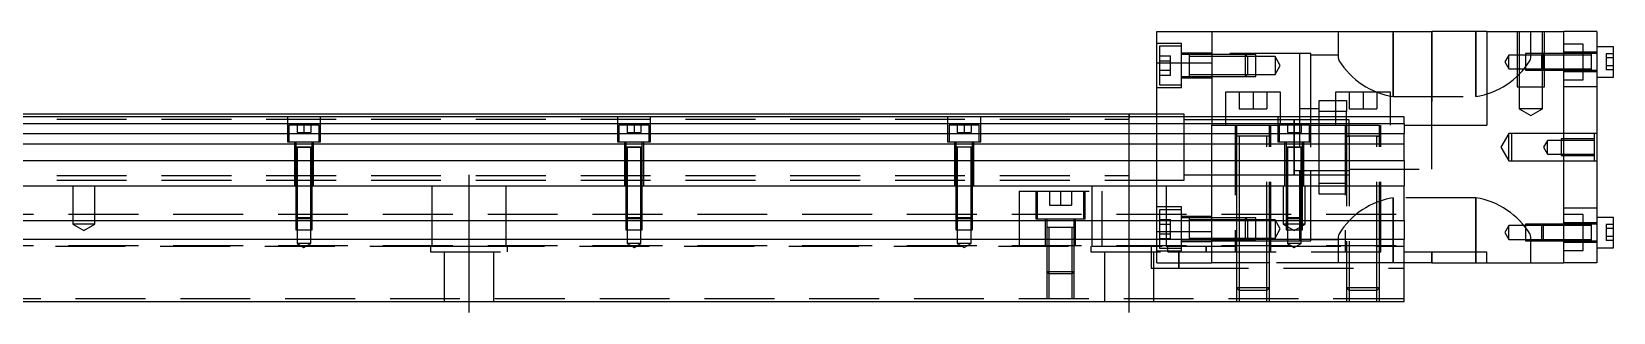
# Model space of a CAD drawing. Extents: x -10 to 896, y -252 to 77.
# Drawn here: x 450.5 to 738, y -223.3 to -172.3 of the extents above; entities that cross this region are included whole.
import ezdxf

# ---------------------------------------------------------------- set-up
doc = ezdxf.new("R2010")
doc.units = 0
doc.linetypes.add('CENTER', pattern=[50.8, 31.75, -6.35, 6.35, -6.35])
doc.linetypes.add('DASHED', pattern=[19.05, 12.7, -6.35])
doc.layers.get('0').update_dxf_attribs({"linetype": 'CONTINUOUS'})
doc.layers.add('CENTER', color=1, linetype='CENTER')

msp = doc.modelspace()

# ---------------------------------------------------------------- linework, layer by layer
at = {"color": 7, "linetype": 'CONTINUOUS'}
for p, q in [((655, -177.98029), (655, -172.31)), ((655, -172.31), (665, -172.31)), ((665, -172.31), (705, -172.31)), ((665, -172.31), (665, -187.81)), ((705, -189.31), (705, -172.31)), ((715, -172.31), (705, -172.31)), ((715, -172.31), (729, -172.31)), ((715, -172.31), (715, -189.31)), ((735, -172.31), (729, -172.31)), ((729, -214.31), (729, -172.31)), ((735, -172.31), (735, -214.31)), ((738, -175.06), (735, -175.06)), ((738, -180.56), (738, -175.06)), ((655, -177.98029), (665, -177.98029)), ((655, -187.81), (655, -177.98029)), ((660.9, -179.87582), (660.9, -180.460762)), ((735, -180.56), (738, -180.56)), ((677.5, -183.31), (667.5, -183.31)), ((667.5, -183.31), (667.5, -187.81)), ((677.5, -187.81), (677.5, -183.31)), ((697.5, -183.31), (687.5, -183.31)), ((687.5, -183.31), (687.5, -187.81)), ((697.5, -187.81), (697.5, -183.31)), ((650.005, -187.31), (395.5, -187.31)), ((700, -187.81), (395.5, -187.81)), ((700, -189.062272), (395.5, -189.062272)), ((655, -187.31), (649.995, -187.31)), ((650, -193.31), (650, -187.309994)), ((650, -199.310006), (650, -187.309994)), ((650, -187.808756), (650, -187.31)), ((650, -198.435), (650, -188.185)), ((680, -193.31), (680, -188.309994)), ((680, -198.310006), (680, -188.309994)), ((680, -189.06), (680, -189.31)), ((681, -189.06), (680, -189.06)), ((684.5, -189.06), (681, -189.06)), ((687.5, -189.06), (684.5, -189.06)), ((689.5, -189.06), (687.5, -189.06)), ((690, -189.06), (689.5, -189.06)), ((700, -189.062272), (700, -187.81)), ((700, -189.062272), (700, -190.83668)), ((700, -189.31), (715, -189.31)), ((395.5, -190.83668), (700, -190.83668)), ((680, -190.61), (680, -192.31)), ((700, -192.733076), (700, -190.83668)), ((700, -192.733076), (395.5, -192.733076)), ((700, -195.787372), (700, -192.733076)), ((700, -195.787372), (395.5, -195.787372)), ((680, -197.56), (690, -197.56)), ((700, -195.787372), (700, -200.31)), ((0, -200.31), (700, -200.31)), ((650, -199.310006), (650, -198.435)), ((700, -206.61), (700, -200.31)), ((0, -206.61), (700, -206.61)), ((700, -206.61), (700, -210.01)), ((738, -206.06), (735, -206.06)), ((738, -211.56), (738, -206.06)), ((0, -210.01), (700, -210.01)), ((700, -221.31), (700, -210.01)), ((700, -212.31), (715, -212.31)), ((705, -214.31), (705, -212.31)), ((715, -214.31), (715, -212.31)), ((735, -211.56), (738, -211.56)), ((705, -214.31), (700, -214.31)), ((705, -214.31), (715, -214.31)), ((715, -214.31), (729, -214.31)), ((735, -214.31), (729, -214.31)), ((0, -221.31), (700, -221.31))]:
    msp.add_line(p, q, dxfattribs=at)
at = {"color": 3, "linetype": 'DASHED'}
for p, q in [((688, -172.31), (688, -177.044622)), ((698, -184.114212), (698, -172.31)), ((698, -172.31), (698, -184.114212)), ((705, -172.31), (705, -189.31)), ((713, -172.31), (713, -184.114212)), ((713, -184.114212), (713, -172.31)), ((720.500006, -172.31), (720.500006, -182.31)), ((720.9, -172.31), (720.9, -182.31)), ((723, -177.044622), (723, -172.31)), ((725.1, -182.31), (725.1, -172.31)), ((725.499994, -182.31), (725.499994, -172.31)), ((659.5, -174.460758), (655, -174.460758)), ((655.5, -174.960758), (655.5, -178.460758)), ((659.5, -174.960758), (655.5, -174.960758)), ((659.5, -182.460758), (659.5, -174.460758)), ((732.5, -174.56), (729, -174.56)), ((732.5, -181.06), (732.5, -174.56)), ((655.5, -176.728706), (657.5, -176.728706)), ((655.5, -177.594732), (657.5, -177.594732)), ((657.5, -177.594732), (657.5, -176.728706)), ((657.5, -179.326782), (657.5, -177.594732)), ((665, -176.210758), (659.5, -176.210758)), ((660.9, -176.460758), (659.5, -176.460758)), ((660.9, -176.460758), (660.895, -176.460758)), ((660.9, -176.460752), (660.9, -177.045768)), ((660.9, -176.460758), (660.9, -176.677426)), ((665, -176.460758), (660.9, -176.460758)), ((660.905, -176.460758), (660.9, -176.460758)), ((660.9, -176.677426), (660.9, -177.045772)), ((665, -176.810758), (660.9, -176.810758)), ((660.9, -177.045768), (660.9, -178.320712)), ((660.9, -177.045772), (660.9, -178.460758)), ((681, -176.31), (665, -176.31)), ((671.15, -176.460758), (665, -176.460758)), ((671.15, -176.46076), (665, -176.460762)), ((671.5, -176.810758), (665, -176.810758)), ((671.15, -178.460758), (671.15, -176.460758)), ((671.5, -176.810758), (671.15, -176.460758)), ((673, -176.460762), (671.15, -176.46076)), ((671.5, -176.810758), (671.5, -178.460758)), ((673, -176.810758), (671.5, -176.810758)), ((673, -180.460752), (673, -176.460762)), ((676.5, -176.810758), (673, -176.810758)), ((676.5, -176.810758), (676.5, -180.110758)), ((677.452628, -178.460758), (676.5, -176.810758)), ((681, -187.81), (681, -176.31)), ((683, -176.31), (681, -176.31)), ((683, -187.81), (683, -176.31)), ((688, -176.56), (683, -176.56)), ((688, -177.044622), (688.03311, -177.266202)), ((688.03311, -177.266202), (688.13006, -177.52654)), ((719, -176.56), (718.278312, -177.81)), ((718.278312, -177.81), (719, -179.06)), ((719, -179.06), (719, -176.56)), ((722, -176.56), (719, -176.56)), ((725.25, -176.310002), (722, -176.310006)), ((722, -176.310006), (722, -179.309994)), ((725, -176.56), (722, -176.56)), ((722.840926, -177.587602), (722.9594, -177.292522)), ((722.9594, -177.292522), (723, -177.044622)), ((725.25, -176.31), (725, -176.56)), ((725, -179.06), (725, -176.56)), ((729, -176.56), (725, -176.56)), ((725.25, -176.31), (725.25, -179.31)), ((729, -176.31), (725.25, -176.31)), ((729, -176.310006), (725.25, -176.310002)), ((735, -176.06), (729, -176.06)), ((734, -176.31), (729, -176.31)), ((734, -176.56), (729, -176.56)), ((734, -176.31), (733.995, -176.31)), ((734, -177.679962), (734, -176.309994)), ((734, -176.434678), (734, -176.31)), ((734.005, -176.31), (734, -176.31)), ((735, -176.31), (734, -176.31)), ((734, -177.679964), (734, -176.434678)), ((734, -177.813062), (734, -177.679962)), ((734, -177.813062), (734, -177.679964)), ((734, -179.310006), (734, -177.813062)), ((734, -178.010046), (734, -177.813062)), ((734, -179.18533), (734, -178.010046)), ((736.7, -176.366624), (736.7, -177.088312)), ((738, -176.366624), (736.7, -176.366624)), ((738, -177.088312), (736.7, -177.088312)), ((736.7, -177.088312), (736.7, -178.531688)), ((655.5, -178.460758), (655.5, -181.960758)), ((655.5, -179.326782), (657.5, -179.326782)), ((655.5, -180.192808), (657.5, -180.192808)), ((657.5, -180.192808), (657.5, -179.326782)), ((659.5, -180.460758), (660.9, -180.460758)), ((659.5, -180.710758), (665, -180.710758)), ((660.895, -180.460758), (660.9, -180.460758)), ((660.9, -178.320712), (660.9, -178.600804)), ((660.9, -178.460758), (660.9, -179.875816)), ((660.9, -178.600804), (660.9, -179.87582)), ((660.9, -179.875816), (660.9, -180.24405)), ((660.9, -180.110758), (665, -180.110758)), ((660.9, -180.24405), (660.9, -180.460758)), ((660.9, -180.460758), (665, -180.460758)), ((660.9, -180.460758), (660.905, -180.460758)), ((665, -180.110758), (671.5, -180.110758)), ((665, -180.460752), (671.15, -180.460756)), ((665, -180.460758), (671.15, -180.460758)), ((671.15, -180.460758), (671.15, -178.460758)), ((671.15, -180.460758), (671.5, -180.110758)), ((671.15, -180.460756), (673, -180.460752)), ((671.5, -178.460758), (671.5, -180.110758)), ((671.5, -180.110758), (673, -180.110758)), ((673, -180.110758), (676.5, -180.110758)), ((676.5, -180.110758), (677.452628, -178.460758)), ((719, -179.06), (722, -179.06)), ((722, -179.06), (725, -179.06)), ((722, -179.309994), (725.25, -179.309998)), ((725, -179.06), (729, -179.06)), ((725, -179.06), (725.25, -179.31)), ((725.25, -179.309998), (729, -179.309994)), ((725.25, -179.31), (729, -179.31)), ((729, -179.06), (734, -179.06)), ((729, -179.31), (734, -179.31)), ((729, -179.56), (735, -179.56)), ((729, -181.06), (732.5, -181.06)), ((733.995, -179.31), (734, -179.31)), ((734, -179.31), (734, -179.18533)), ((734, -179.31), (734.005, -179.31)), ((734, -179.31), (735, -179.31)), ((738, -178.531688), (736.7, -178.531688)), ((736.7, -178.531688), (736.7, -179.253376)), ((738, -179.253376), (736.7, -179.253376)), ((655, -182.460758), (659.5, -182.460758)), ((655.5, -181.960758), (659.5, -181.960758)), ((670, -183.31), (670, -186.31)), ((672.5, -183.31), (672.5, -186.31)), ((675, -183.31), (675, -186.31)), ((690, -183.31), (690, -186.31)), ((692.5, -183.31), (692.5, -186.31)), ((695, -183.31), (695, -186.31)), ((720.500006, -182.31), (725.499994, -182.31)), ((720.9, -182.31), (720.9, -186.31)), ((725.1, -186.31), (725.1, -182.31)), ((735, -182.31), (729, -182.31)), ((670, -186.31), (672.5, -186.31)), ((672.5, -186.31), (675, -186.31)), ((684.5, -186.31), (681, -186.31)), ((684.5, -184.81), (687.5, -184.81)), ((684.5, -186.81), (684.5, -184.81)), ((687.5, -186.81), (684.5, -186.81)), ((684.5, -187.81), (684.5, -186.81)), ((687.5, -184.81), (689.5, -184.81)), ((689.5, -186.81), (687.5, -186.81)), ((689.5, -184.81), (689.5, -186.81)), ((689.5, -187.81), (689.5, -186.81)), ((690, -186.31), (692.5, -186.31)), ((692.5, -186.31), (695, -186.31)), ((698, -184.114212), (713, -184.114212)), ((723, -186.31), (720.9, -186.31)), ((720.9, -186.31), (723, -187.522436)), ((725.1, -186.31), (723, -186.31)), ((723, -187.522436), (725.1, -186.31)), ((55, -188.185), (650, -188.185)), ((497, -187.81), (497, -192.31)), ((502.75, -189.31), (497.25, -189.31)), ((497.25, -189.31), (497.25, -192.31)), ((498.75, -189.31), (498.75, -190.61)), ((500, -189.31), (500, -190.61)), ((501.25, -189.31), (501.25, -190.61)), ((502.75, -192.31), (502.75, -189.31)), ((503, -192.31), (503, -187.81)), ((557, -187.81), (557, -192.31)), ((562.75, -189.31), (557.25, -189.31)), ((557.25, -189.31), (557.25, -192.31)), ((558.75, -189.31), (558.75, -190.61)), ((560, -189.31), (560, -190.61)), ((561.25, -189.31), (561.25, -190.61)), ((562.75, -192.31), (562.75, -189.31)), ((563, -192.31), (563, -187.81)), ((617, -187.81), (617, -192.31)), ((622.75, -189.31), (617.25, -189.31)), ((617.25, -189.31), (617.25, -192.31)), ((618.75, -189.31), (618.75, -190.61)), ((620, -189.31), (620, -190.61)), ((621.25, -189.31), (621.25, -190.61)), ((622.75, -192.31), (622.75, -189.31)), ((623, -192.31), (623, -187.81)), ((650, -187.31), (650, -187.984782)), ((650, -193.109962), (650, -187.808756)), ((660, -187.31), (655, -187.31)), ((655, -200.31), (655, -187.81)), ((660, -187.81), (660, -187.31)), ((660, -193.31), (660, -187.81)), ((665, -188.31), (660, -188.31)), ((665, -187.81), (665, -189.31)), ((667.5, -188.31), (665, -188.31)), ((665, -189.31), (677.25, -189.31)), ((665, -200.31), (665, -189.31)), ((667.5, -187.81), (667.5, -189.31)), ((677.5, -188.31), (667.5, -188.31)), ((669.25, -189.31), (669.25, -212.31)), ((669.5, -189.31), (669.5, -191.31)), ((675.5, -191.31), (675.5, -189.31)), ((675.75, -212.31), (675.75, -189.31)), ((677, -187.81), (677, -192.31)), ((682.75, -189.31), (677.25, -189.31)), ((677.25, -189.31), (677.25, -192.31)), ((677.5, -189.31), (677.5, -187.81)), ((680.005, -188.31), (677.5, -188.31)), ((678.75, -189.31), (678.75, -190.61)), ((681, -188.31), (679.995, -188.31)), ((680, -188.31), (680, -188.874922)), ((680, -188.87491), (680, -188.31)), ((680, -188.874922), (680, -189.2097)), ((680, -189.31), (680, -190.61)), ((681, -189.31), (681, -187.81)), ((684.5, -188.31), (681, -188.31)), ((681, -192.31), (681, -189.31)), ((681.25, -189.31), (681.25, -190.61)), ((682.75, -189.31), (700, -189.31)), ((682.75, -192.31), (682.75, -189.31)), ((683, -192.31), (683, -187.81)), ((684.5, -189.31), (684.5, -187.81)), ((687.5, -188.31), (684.5, -188.31)), ((684.5, -199.81), (684.5, -189.31)), ((687.5, -187.81), (687.5, -189.31)), ((689.5, -188.31), (687.5, -188.31)), ((689.25, -189.31), (689.25, -212.31)), ((689.5, -189.31), (689.5, -187.81)), ((690, -188.31), (689.5, -188.31)), ((689.5, -189.31), (689.5, -191.31)), ((690, -189.31), (690, -188.31)), ((690, -191.31), (690, -189.31)), ((695.5, -191.31), (695.5, -189.31)), ((695.75, -212.31), (695.75, -189.31)), ((697.5, -189.31), (697.5, -187.81)), ((705, -197.31), (705, -189.31)), ((497, -192.31), (503, -192.31)), ((498.25, -192.31), (498.25, -200.31)), ((498.5, -192.31), (498.5, -193.31)), ((498.75, -190.61), (500, -190.61)), ((500, -190.61), (501.25, -190.61)), ((501.5, -193.31), (501.5, -192.31)), ((501.75, -200.31), (501.75, -192.31)), ((557, -192.31), (563, -192.31)), ((558.25, -192.31), (558.25, -200.31)), ((558.5, -192.31), (558.5, -193.31)), ((558.75, -190.61), (560, -190.61)), ((560, -190.61), (561.25, -190.61)), ((561.5, -193.31), (561.5, -192.31)), ((561.75, -200.31), (561.75, -192.31)), ((617, -192.31), (623, -192.31)), ((618.25, -192.31), (618.25, -200.31)), ((618.5, -192.31), (618.5, -193.31)), ((618.75, -190.61), (620, -190.61)), ((620, -190.61), (621.25, -190.61)), ((621.5, -193.31), (621.5, -192.31)), ((621.75, -200.31), (621.75, -192.31)), ((675.500006, -191.31), (669.499994, -191.31)), ((669.5, -191.305), (669.5, -191.31)), ((669.849602, -191.31), (669.5, -191.31)), ((669.5, -191.31), (669.5, -200.31)), ((669.5, -191.31), (669.5, -191.315)), ((675.15035, -191.31), (669.849602, -191.31)), ((670, -191.31), (670, -200.31)), ((675, -212.31), (675, -191.31)), ((675.5, -191.31), (675.15035, -191.31)), ((675.5, -191.31), (675.5, -191.305)), ((675.5, -212.31), (675.5, -191.31)), ((675.5, -191.315), (675.5, -191.31)), ((677, -192.31), (683, -192.31)), ((678.25, -192.31), (678.25, -200.31)), ((678.5, -192.31), (678.5, -193.31)), ((678.75, -190.61), (680, -190.61)), ((680, -190.61), (681.25, -190.61)), ((680, -190.70963), (680, -192.309882)), ((680, -192.309882), (680, -193.109974)), ((680, -192.31), (680, -193.31)), ((681, -193.31), (681, -192.31)), ((681.5, -193.31), (681.5, -192.31)), ((681.75, -200.31), (681.75, -192.31)), ((683, -193.31), (683, -192.31)), ((695.500006, -191.31), (689.499994, -191.31)), ((695.500006, -191.31), (689.499994, -191.31)), ((695.500006, -191.31), (689.499994, -191.31)), ((689.5, -191.305), (689.5, -191.31)), ((689.5, -191.31), (689.84965, -191.31)), ((689.849602, -191.31), (689.5, -191.31)), ((689.5, -191.31), (689.5, -191.315)), ((689.5, -191.31), (689.5, -212.31)), ((695.15035, -191.31), (689.849602, -191.31)), ((690, -191.31), (690, -212.31)), ((695, -212.31), (695, -191.31)), ((695.150204, -191.31), (695.5, -191.31)), ((695.5, -191.31), (695.15035, -191.31)), ((695.5, -191.31), (695.5, -191.305)), ((695.5, -191.315), (695.5, -191.31)), ((695.5, -212.31), (695.5, -191.31)), ((719, -190.81), (717.556624, -193.31)), ((719, -195.81), (719, -190.81)), ((719.5, -190.81), (719, -190.81)), ((719.5, -190.81), (719.5, -195.81)), ((729, -190.81), (719.5, -190.81)), ((726, -192.06), (725.278312, -193.31)), ((726, -194.56), (726, -192.06)), ((728.5, -192.06), (726, -192.06)), ((728.5, -191.810006), (728.5, -194.809994)), ((729, -191.810006), (728.5, -191.810006)), ((734.5, -192.06), (728.5, -192.06)), ((734.5, -190.81), (729, -190.81)), ((734.5, -191.810006), (729, -191.810006)), ((734.5, -190.81), (734.5, -195.81)), ((735, -190.81), (734.5, -190.81)), ((501.500006, -193.31), (498.499994, -193.31)), ((499.998804, -193.31), (498.499994, -193.31)), ((498.5, -193.305), (498.5, -193.31)), ((498.5, -193.31), (498.62467, -193.31)), ((498.624678, -193.31), (498.5, -193.31)), ((498.5, -193.31), (498.5, -193.315)), ((498.5, -193.31), (498.5, -200.31)), ((498.62467, -193.31), (501.375392, -193.31)), ((499.998804, -193.31), (498.624678, -193.31)), ((498.75, -193.31), (498.75, -200.31)), ((501.500006, -193.31), (499.998804, -193.31)), ((501.37533, -193.31), (499.998804, -193.31)), ((501.25, -200.31), (501.25, -193.31)), ((501.5, -193.31), (501.37533, -193.31)), ((501.375392, -193.31), (501.5, -193.31)), ((501.5, -193.31), (501.5, -193.305)), ((501.5, -193.315), (501.5, -193.31)), ((501.5, -200.31), (501.5, -193.31)), ((561.500006, -193.31), (558.499994, -193.31)), ((559.998804, -193.31), (558.499994, -193.31)), ((558.5, -193.305), (558.5, -193.31)), ((558.5, -193.31), (558.62467, -193.31)), ((558.624678, -193.31), (558.5, -193.31)), ((558.5, -193.31), (558.5, -193.315)), ((558.5, -193.31), (558.5, -200.31)), ((558.62467, -193.31), (561.375392, -193.31)), ((559.998804, -193.31), (558.624678, -193.31)), ((558.75, -193.31), (558.75, -200.31)), ((561.500006, -193.31), (559.998804, -193.31)), ((561.37533, -193.31), (559.998804, -193.31)), ((561.25, -200.31), (561.25, -193.31)), ((561.5, -193.31), (561.37533, -193.31)), ((561.375392, -193.31), (561.5, -193.31)), ((561.5, -193.31), (561.5, -193.305)), ((561.5, -193.315), (561.5, -193.31)), ((561.5, -200.31), (561.5, -193.31)), ((619.998804, -193.31), (618.499994, -193.31)), ((621.500006, -193.31), (618.499994, -193.31)), ((618.5, -193.305), (618.5, -193.31)), ((618.624678, -193.31), (618.5, -193.31)), ((618.5, -193.31), (618.5, -193.315)), ((618.5, -193.31), (618.5, -200.31)), ((619.998804, -193.31), (618.624678, -193.31)), ((618.75, -193.31), (618.75, -200.31)), ((621.500006, -193.31), (619.998804, -193.31)), ((621.37533, -193.31), (619.998804, -193.31)), ((621.25, -200.31), (621.25, -193.31)), ((621.5, -193.31), (621.37533, -193.31)), ((621.5, -193.31), (621.5, -193.305)), ((621.5, -193.315), (621.5, -193.31)), ((621.5, -200.31), (621.5, -193.31)), ((650, -199.309164), (650, -193.109962)), ((660, -199.31), (660, -193.31)), ((681.500006, -193.31), (678.499994, -193.31)), ((680, -193.31), (678.499994, -193.31)), ((681.500006, -193.31), (678.499994, -193.31)), ((678.5, -193.305), (678.5, -193.31)), ((678.5, -193.31), (678.62467, -193.31)), ((678.624678, -193.31), (678.5, -193.31)), ((678.5, -193.31), (678.5, -200.31)), ((678.5, -193.31), (678.5, -193.315)), ((678.62467, -193.31), (681.375392, -193.31)), ((679.998804, -193.31), (678.624678, -193.31)), ((678.75, -193.31), (678.75, -200.31)), ((681.37533, -193.31), (679.998804, -193.31)), ((680, -193.109974), (680, -193.31)), ((681.500006, -193.31), (680, -193.31)), ((680, -193.31), (680, -197.56)), ((680, -193.31), (680, -197.745962)), ((681, -210.31), (681, -193.31)), ((681.25, -200.31), (681.25, -193.31)), ((681.5, -193.31), (681.37533, -193.31)), ((681.375392, -193.31), (681.5, -193.31)), ((681.5, -193.31), (681.5, -193.305)), ((681.5, -200.31), (681.5, -193.31)), ((681.5, -193.315), (681.5, -193.31)), ((683, -210.31), (683, -193.31)), ((717.556624, -193.31), (719, -195.81)), ((725.278312, -193.31), (726, -194.56)), ((726, -194.56), (728.5, -194.56)), ((728.5, -194.56), (734.5, -194.56)), ((728.5, -194.809994), (729, -194.809994)), ((729, -194.809994), (734.5, -194.809994)), ((660, -198.31), (665, -198.31)), ((665, -198.31), (669.5, -198.31)), ((669.5, -198.31), (670, -198.31)), ((670, -198.31), (680.005, -198.31)), ((679.995, -198.31), (689.5, -198.31)), ((680, -198.310006), (680, -197.56)), ((680, -198.31), (680, -197.745962)), ((680, -197.745962), (680, -198.31)), ((680.005, -198.31), (689.5, -198.31)), ((689.5, -198.31), (690, -198.31)), ((690, -197.31), (705, -197.31)), ((719, -195.81), (719.5, -195.81)), ((719.5, -195.81), (729, -195.81)), ((729, -195.81), (734.5, -195.81)), ((734.5, -195.81), (735, -195.81)), ((55, -198.435), (650, -198.435)), ((55, -199.31), (650, -199.31)), ((458, -200.31), (458, -207.31)), ((462, -207.31), (462, -200.31)), ((498.5, -200.31), (498.5, -206.06)), ((498.500006, -200.31), (498.500002, -206.06)), ((498.75, -200.31), (498.75, -206.31)), ((501.25, -206.31), (501.25, -200.31)), ((501.499998, -206.06), (501.499994, -200.31)), ((501.5, -206.06), (501.5, -200.31)), ((523.291796, -211.31), (523.291796, -200.31)), ((536.708204, -200.31), (536.708204, -211.31)), ((558.5, -200.31), (558.5, -206.06)), ((558.500006, -200.31), (558.500002, -206.06)), ((558.75, -200.31), (558.75, -206.31)), ((561.25, -206.31), (561.25, -200.31)), ((561.499998, -206.06), (561.499994, -200.31)), ((561.5, -206.06), (561.5, -200.31)), ((618.5, -200.31), (618.5, -206.06)), ((618.500006, -200.31), (618.500002, -206.06)), ((618.75, -200.31), (618.75, -206.31)), ((621.25, -206.31), (621.25, -200.31)), ((621.499998, -206.06), (621.499994, -200.31)), ((621.5, -206.06), (621.5, -200.31)), ((643.291796, -211.31), (643.291796, -200.31)), ((649.995, -199.31), (650, -199.31)), ((650, -199.31), (650, -199.309164)), ((650, -199.31), (650.005, -199.31)), ((650, -199.31), (655, -199.31)), ((655, -199.31), (660, -199.31)), ((655, -206.61), (655, -200.31)), ((656.708204, -200.31), (656.708204, -211.31)), ((665, -206.61), (665, -200.31)), ((669.5, -200.31), (669.5, -206.61)), ((670, -200.31), (670, -206.61)), ((678, -200.31), (678, -207.31)), ((678.5, -200.31), (678.5, -206.06)), ((678.500006, -200.31), (678.500006, -206.060006)), ((678.75, -200.31), (678.75, -206.31)), ((681.25, -206.31), (681.25, -200.31)), ((681.499994, -206.060006), (681.499994, -200.31)), ((681.5, -206.06), (681.5, -200.31)), ((682, -207.31), (682, -200.31)), ((684.5, -199.81), (689.5, -199.81)), ((684.5, -201.81), (684.5, -199.81)), ((630, -201.31), (630, -206.61)), ((630, -201.31), (645, -201.31)), ((633, -201.31), (633, -206.31)), ((633.25, -201.31), (633.25, -206.31)), ((635.5, -201.31), (635.5, -203.81)), ((635.5, -203.81), (637.5, -203.81)), ((637.5, -201.31), (637.5, -203.81)), ((637.5, -203.81), (639.5, -203.81)), ((639.5, -201.31), (639.5, -203.81)), ((641.75, -206.31), (641.75, -201.31)), ((642, -206.31), (642, -201.31)), ((645, -201.31), (645, -206.61)), ((689.5, -201.81), (684.5, -201.81)), ((713, -202.505788), (698, -202.505788)), ((698, -214.31), (698, -202.505788)), ((698, -202.505788), (698, -212.31)), ((713, -202.505788), (713, -214.31)), ((713, -212.31), (713, -202.505788)), ((0, -205.46), (700, -205.46)), ((498.5, -206.06), (501.5, -206.06)), ((498.5, -206.06), (498.75, -206.31)), ((498.500002, -206.06), (498.500006, -206.61)), ((498.500006, -206.61), (498.500006, -208.31)), ((501.25, -206.31), (498.75, -206.31)), ((498.75, -206.31), (498.75, -208.31)), ((501.25, -206.31), (501.5, -206.06)), ((501.25, -208.31), (501.25, -206.31)), ((501.499994, -206.61), (501.499998, -206.06)), ((501.499994, -208.31), (501.499994, -206.61)), ((558.5, -206.06), (561.5, -206.06)), ((558.5, -206.06), (558.75, -206.31)), ((558.500002, -206.06), (558.500006, -206.61)), ((558.500006, -206.61), (558.500006, -208.31)), ((561.25, -206.31), (558.75, -206.31)), ((558.75, -206.31), (558.75, -208.31)), ((561.25, -206.31), (561.5, -206.06)), ((561.25, -208.31), (561.25, -206.31)), ((561.499994, -206.61), (561.499998, -206.06)), ((561.499994, -208.31), (561.499994, -206.61)), ((618.5, -206.06), (621.5, -206.06)), ((618.5, -206.06), (618.75, -206.31)), ((618.500002, -206.06), (618.500006, -206.61)), ((618.500006, -206.61), (618.500006, -208.31)), ((621.25, -206.31), (618.75, -206.31)), ((618.75, -206.31), (618.75, -208.31)), ((621.25, -206.31), (621.5, -206.06)), ((621.25, -208.31), (621.25, -206.31)), ((621.499994, -206.61), (621.499998, -206.06)), ((621.499994, -208.31), (621.499994, -206.61)), ((630, -206.61), (630, -210.01)), ((633, -206.31), (642, -206.31)), ((634.75, -206.31), (634.75, -211.31)), ((635, -206.31), (635, -206.61)), ((635, -206.61), (635, -207.91)), ((640, -206.61), (640, -206.31)), ((640, -207.91), (640, -206.61)), ((640.25, -211.31), (640.25, -206.31)), ((645, -206.61), (645, -210.01)), ((659.5, -204.159242), (655, -204.159242)), ((655, -208.63971), (655, -206.61)), ((655.5, -204.659242), (655.5, -206.61)), ((659.5, -204.659242), (655.5, -204.659242)), ((655.5, -206.427192), (657.5, -206.427192)), ((655.5, -206.61), (655.5, -208.159242)), ((657.5, -207.293218), (657.5, -206.427192)), ((659.5, -212.159242), (659.5, -204.159242)), ((665, -205.909242), (659.5, -205.909242)), ((660.9, -206.159242), (659.5, -206.159242)), ((660.9, -206.159242), (660.895, -206.159242)), ((660.9, -206.159238), (660.9, -210.159248)), ((660.9, -206.159238), (660.9, -206.509242)), ((660.9, -206.159238), (660.9, -210.159248)), ((660.9, -206.159242), (660.9, -206.37591)), ((665, -206.159242), (660.9, -206.159242)), ((660.905, -206.159242), (660.9, -206.159242)), ((660.9, -206.37591), (660.9, -206.609676)), ((660.9, -206.509242), (660.9, -206.61)), ((665, -206.509242), (660.9, -206.509242)), ((660.9, -206.609676), (660.9, -208.159242)), ((660.9, -206.61), (660.9, -208.026198)), ((669.5, -206.159242), (665, -206.159242)), ((669.5, -206.159248), (665, -206.159248)), ((669.5, -206.509242), (665, -206.509242)), ((665, -210.01), (665, -206.61)), ((670, -206.159242), (669.5, -206.159242)), ((670, -206.159248), (669.5, -206.159248)), ((670, -206.509242), (669.5, -206.509242)), ((669.5, -206.61), (669.5, -210.01)), ((671.15, -206.159242), (670, -206.159242)), ((671.15, -206.159244), (670, -206.159248)), ((671.5, -206.509242), (670, -206.509242)), ((670, -206.61), (670, -210.01)), ((671.15, -206.61), (671.15, -206.159242)), ((671.5, -206.509242), (671.15, -206.159242)), ((673, -206.159248), (671.15, -206.159244)), ((671.15, -208.159242), (671.15, -206.61)), ((671.5, -206.509242), (671.5, -206.61)), ((673, -206.509242), (671.5, -206.509242)), ((671.5, -206.61), (671.5, -208.159242)), ((673, -206.61), (673, -206.159248)), ((676.5, -206.509242), (673, -206.509242)), ((673, -210.01), (673, -206.61)), ((676.5, -206.509242), (676.5, -209.809242)), ((677.452628, -208.159242), (676.5, -206.509242)), ((678.5, -206.06), (681.5, -206.06)), ((678.5, -206.06), (678.75, -206.31)), ((678.500006, -206.060006), (678.500006, -206.61)), ((678.500006, -206.61), (678.500006, -208.31)), ((681.25, -206.31), (678.75, -206.31)), ((678.75, -206.31), (678.75, -208.31)), ((681.25, -206.31), (681.5, -206.06)), ((681.25, -208.31), (681.25, -206.31)), ((681.499994, -206.61), (681.499994, -206.060006)), ((681.499994, -208.31), (681.499994, -206.61)), ((729, -204.31), (735, -204.31)), ((732.5, -205.56), (729, -205.56)), ((732.5, -212.06), (732.5, -205.56)), ((462, -207.31), (458, -207.31)), ((458, -207.31), (460, -208.4647)), ((460, -208.4647), (462, -207.31)), ((498.500006, -208.31), (501.499994, -208.31)), ((498.75, -208.31), (498.75, -210.81)), ((501.25, -210.81), (501.25, -208.31)), ((558.500006, -208.31), (561.499994, -208.31)), ((558.75, -208.31), (558.75, -210.81)), ((561.25, -210.81), (561.25, -208.31)), ((618.500006, -208.31), (621.499994, -208.31)), ((618.75, -208.31), (618.75, -210.81)), ((621.25, -210.81), (621.25, -208.31)), ((640.000006, -207.91), (634.999994, -207.91)), ((640.000006, -207.91), (634.999994, -207.91)), ((635, -207.905), (635, -207.91)), ((635.257468, -207.91), (635, -207.91)), ((635, -207.91), (635, -210.01)), ((635, -207.91), (635, -207.915)), ((639.742552, -207.91), (635.257468, -207.91)), ((635.4, -207.91), (635.4, -210.01)), ((639.6, -210.01), (639.6, -207.91)), ((640, -207.91), (639.742552, -207.91)), ((640, -207.91), (640, -207.905)), ((640, -210.01), (640, -207.91)), ((640, -207.915), (640, -207.91)), ((655, -210.01), (655, -208.63971)), ((655, -208.63971), (665, -208.63971)), ((655.5, -207.293218), (657.5, -207.293218)), ((655.5, -208.159242), (655.5, -210.01)), ((655.5, -209.025268), (657.5, -209.025268)), ((657.5, -209.025268), (657.5, -207.293218)), ((657.5, -209.891294), (657.5, -209.025268)), ((660.9, -208.026198), (660.9, -208.292286)), ((660.9, -208.159242), (660.9, -210.159248)), ((660.9, -208.159242), (660.9, -210.159248)), ((660.9, -208.159242), (660.9, -209.942534)), ((660.9, -208.292286), (660.9, -209.809242)), ((660.9, -209.809242), (665, -209.809242)), ((665, -209.809242), (669.5, -209.809242)), ((669.5, -209.809242), (670, -209.809242)), ((670, -209.809242), (671.5, -209.809242)), ((671.15, -210.01), (671.15, -208.159242)), ((671.299242, -210.01), (671.5, -209.809242)), ((671.5, -208.159242), (671.5, -209.809242)), ((671.5, -209.809242), (673, -209.809242)), ((673, -209.809242), (676.5, -209.809242)), ((676.5, -209.809242), (677.452628, -208.159242)), ((682, -207.31), (678, -207.31)), ((678, -207.31), (680, -208.4647)), ((678.500006, -208.31), (681.499994, -208.31)), ((678.75, -208.31), (678.75, -210.81)), ((680, -208.4647), (682, -207.31)), ((681.25, -210.81), (681.25, -208.31)), ((688.0406, -209.327478), (688, -209.575378)), ((688, -209.575378), (688, -214.31)), ((688.159074, -209.032398), (688.0406, -209.327478)), ((719, -207.56), (718.278312, -208.81)), ((718.278312, -208.81), (719, -210.06)), ((719, -210.06), (719, -207.56)), ((722, -207.56), (719, -207.56)), ((722, -207.310006), (722, -210.309994)), ((725.25, -207.310006), (722, -207.310006)), ((725, -207.56), (722, -207.56)), ((722.96689, -209.353798), (722.86994, -209.09346)), ((723, -209.575378), (722.96689, -209.353798)), ((723, -214.31), (723, -209.575378)), ((725.25, -207.31), (725, -207.56)), ((725, -210.06), (725, -207.56)), ((729, -207.56), (725, -207.56)), ((725.25, -207.31), (725.25, -210.31)), ((729, -207.31), (725.25, -207.31)), ((729, -207.310006), (725.25, -207.310006)), ((735, -207.06), (729, -207.06)), ((734, -207.31), (729, -207.31)), ((734, -207.56), (729, -207.56)), ((734, -207.31), (733.995, -207.31)), ((734, -208.679962), (734, -207.309994)), ((734, -207.434678), (734, -207.31)), ((735, -207.31), (734, -207.31)), ((734.005, -207.31), (734, -207.31)), ((734, -208.679964), (734, -207.434678)), ((734, -208.813062), (734, -208.679962)), ((734, -208.813062), (734, -208.679964)), ((734, -210.310006), (734, -208.813062)), ((734, -209.010046), (734, -208.813062)), ((734, -210.18533), (734, -209.010046)), ((736.7, -207.366624), (736.7, -208.088312)), ((738, -207.366624), (736.7, -207.366624)), ((736.7, -208.088312), (736.7, -209.531688)), ((738, -208.088312), (736.7, -208.088312)), ((738, -209.531688), (736.7, -209.531688)), ((736.7, -209.531688), (736.7, -210.253376)), ((0, -211.16), (700, -211.16)), ((416.708204, -211.31), (643.291796, -211.31)), ((501.25, -210.81), (498.75, -210.81)), ((498.75, -210.81), (500, -211.531688)), ((500, -211.531688), (501.25, -210.81)), ((523, -211.31), (523, -212.31)), ((523, -212.31), (537, -212.31)), ((523.291796, -211.31), (536.708204, -211.31)), ((525.5, -212.31), (525.5, -221.31)), ((534.5, -221.31), (534.5, -212.31)), ((537, -212.31), (537, -211.31)), ((561.25, -210.81), (558.75, -210.81)), ((558.75, -210.81), (560, -211.531688)), ((560, -211.531688), (561.25, -210.81)), ((621.25, -210.81), (618.75, -210.81)), ((618.75, -210.81), (620, -211.531688)), ((620, -211.531688), (621.25, -210.81)), ((630, -210.01), (630, -211.31)), ((635, -210.01), (635, -211.31)), ((635, -211.31), (635, -215.91)), ((635.000006, -211.31), (635.000002, -215.91)), ((635.4, -210.01), (635.4, -211.31)), ((635.4, -211.31), (635.4, -216.31)), ((639.6, -211.31), (639.6, -210.01)), ((639.6, -216.31), (639.6, -211.31)), ((639.999998, -215.91), (639.999994, -211.31)), ((640, -211.31), (640, -210.01)), ((640, -215.91), (640, -211.31)), ((643, -211.31), (643, -212.31)), ((643, -212.31), (657, -212.31)), ((643.291796, -211.31), (656.708204, -211.31)), ((645, -210.01), (645, -211.31)), ((645.5, -212.31), (645.5, -221.31)), ((654, -211.31), (654, -212.31)), ((654, -212.31), (654, -215.31)), ((654.5, -221.31), (654.5, -212.31)), ((655, -211.31), (655, -210.01)), ((655, -214.31), (655, -211.31)), ((655, -212.159242), (659.5, -212.159242)), ((655.5, -209.891294), (657.5, -209.891294)), ((655.5, -210.01), (655.5, -211.31)), ((655.5, -211.31), (655.5, -211.659242)), ((655.5, -211.659242), (659.5, -211.659242)), ((656.708204, -211.31), (700, -211.31)), ((657, -212.31), (657, -211.31)), ((657, -212.31), (664, -212.31)), ((659, -215.31), (659, -212.31)), ((659, -212.31), (659, -214.31)), ((659.5, -210.159242), (660.905, -210.159242)), ((659.5, -210.409242), (665, -210.409242)), ((660.895, -210.159242), (665, -210.159242)), ((660.9, -209.942534), (660.9, -210.010154)), ((660.9, -209.942534), (660.9, -210.010154)), ((660.9, -210.159242), (660.9, -209.942574)), ((660.9, -210.159242), (660.9, -209.942574)), ((660.9, -210.010154), (660.9, -210.159242)), ((660.9, -210.010154), (660.9, -210.159242)), ((664, -212.31), (664, -211.31)), ((664, -211.31), (664, -212.31)), ((664, -212.31), (700, -212.31)), ((665, -212.31), (665, -210.01)), ((665, -210.159238), (669.5, -210.159238)), ((665, -210.159242), (669.5, -210.159242)), ((665, -210.31), (669.5, -210.31)), ((665, -214.31), (665, -212.31)), ((669.5, -210.01), (669.5, -212.31)), ((669.5, -210.159238), (670, -210.159238)), ((669.5, -210.159242), (670, -210.159242)), ((669.5, -210.31), (670, -210.31)), ((669.5, -212.31), (669.5, -218.81)), ((669.500006, -212.31), (669.500002, -218.81)), ((670, -210.01), (670, -212.31)), ((670, -210.159238), (671.15, -210.15924)), ((670, -210.159242), (671.15, -210.159242)), ((670, -210.31), (681, -210.31)), ((670, -212.31), (670, -219.31)), ((671.15, -210.159242), (671.15, -210.01)), ((671.15, -210.159242), (671.299242, -210.01)), ((671.15, -210.15924), (673, -210.159238)), ((673, -210.159238), (673, -210.01)), ((675, -219.31), (675, -212.31)), ((675.499998, -218.81), (675.499994, -212.31)), ((675.5, -218.81), (675.5, -212.31)), ((681.25, -210.81), (678.75, -210.81)), ((678.75, -210.81), (680, -211.531688)), ((680, -211.531688), (681.25, -210.81)), ((681, -210.31), (683, -210.31)), ((683, -210.06), (688, -210.06)), ((689.5, -212.31), (689.5, -218.81)), ((689.500006, -212.31), (689.500002, -218.81)), ((690, -212.31), (690, -219.31)), ((695, -219.31), (695, -212.31)), ((695.499998, -218.81), (695.499994, -212.31)), ((695.5, -218.81), (695.5, -212.31)), ((698, -212.31), (698, -214.31)), ((705, -212.31), (705, -214.31)), ((713, -214.31), (713, -212.31)), ((719, -210.06), (722, -210.06)), ((722, -210.06), (725, -210.06)), ((722, -210.309994), (725.25, -210.309994)), ((725, -210.06), (729, -210.06)), ((725, -210.06), (725.25, -210.31)), ((725.25, -210.309994), (729, -210.309994)), ((725.25, -210.31), (729, -210.31)), ((729, -210.06), (734, -210.06)), ((729, -210.31), (734, -210.31)), ((729, -210.56), (735, -210.56)), ((729, -212.06), (732.5, -212.06)), ((733.995, -210.31), (734, -210.31)), ((734, -210.31), (734, -210.18533)), ((734, -210.31), (735, -210.31)), ((734, -210.31), (734.005, -210.31)), ((738, -210.253376), (736.7, -210.253376)), ((654, -215.31), (659, -215.31)), ((655, -214.31), (665, -214.31)), ((659, -214.31), (659, -215.31)), ((659, -215.31), (700, -215.31)), ((669.5, -214.31), (665, -214.31)), ((670, -214.31), (669.5, -214.31)), ((675, -214.31), (670, -214.31)), ((675.5, -214.31), (675, -214.31)), ((689.5, -214.31), (675.5, -214.31)), ((690, -214.31), (689.5, -214.31)), ((695, -214.31), (690, -214.31)), ((695.5, -214.31), (695, -214.31)), ((700, -214.31), (695.5, -214.31)), ((635, -215.91), (640, -215.91)), ((635, -215.91), (635.4, -216.31)), ((635.000002, -215.91), (635.000006, -220.81)), ((639.6, -216.31), (635.4, -216.31)), ((635.4, -216.31), (635.4, -220.81)), ((639.6, -216.31), (640, -215.91)), ((639.6, -220.81), (639.6, -216.31)), ((639.999994, -220.81), (639.999998, -215.91)), ((77.499994, -220.81), (700, -220.81)), ((669.5, -218.81), (675.5, -218.81)), ((669.5, -218.81), (670, -219.31)), ((669.500002, -218.81), (669.500006, -221.31)), ((675, -219.31), (670, -219.31)), ((670, -219.31), (670, -221.31)), ((675, -219.31), (675.5, -218.81)), ((675, -221.31), (675, -219.31)), ((675.499994, -221.31), (675.499998, -218.81)), ((689.5, -218.81), (695.5, -218.81)), ((689.5, -218.81), (690, -219.31)), ((689.500002, -218.81), (689.500006, -221.31)), ((695, -219.31), (690, -219.31)), ((690, -219.31), (690, -221.31)), ((695, -219.31), (695.5, -218.81)), ((695, -221.31), (695, -219.31)), ((695.499994, -221.31), (695.499998, -218.81))]:
    msp.add_line(p, q, dxfattribs=at)
for centre, radius, start, end in [((700.201275, -170.128539), 14.157848, 211.50258976, 261.05531002), ((710.815867, -170.138484), 14.145367, 278.88236378, 328.22318375), ((700.184133, -216.481516), 14.145367, 98.88236378, 148.22318375), ((710.798725, -216.491461), 14.157848, 31.50258976, 81.05531002)]:
    msp.add_arc(centre, radius, start, end, dxfattribs=at)
at = {"layer": 'CENTER', "color": 1, "linetype": 'CENTER'}
for p, q in [((530, -223.31), (530, -198.31)), ((650, -223.31), (650, -198.31))]:
    msp.add_line(p, q, dxfattribs=at)

doc.saveas('drawing.dxf')
